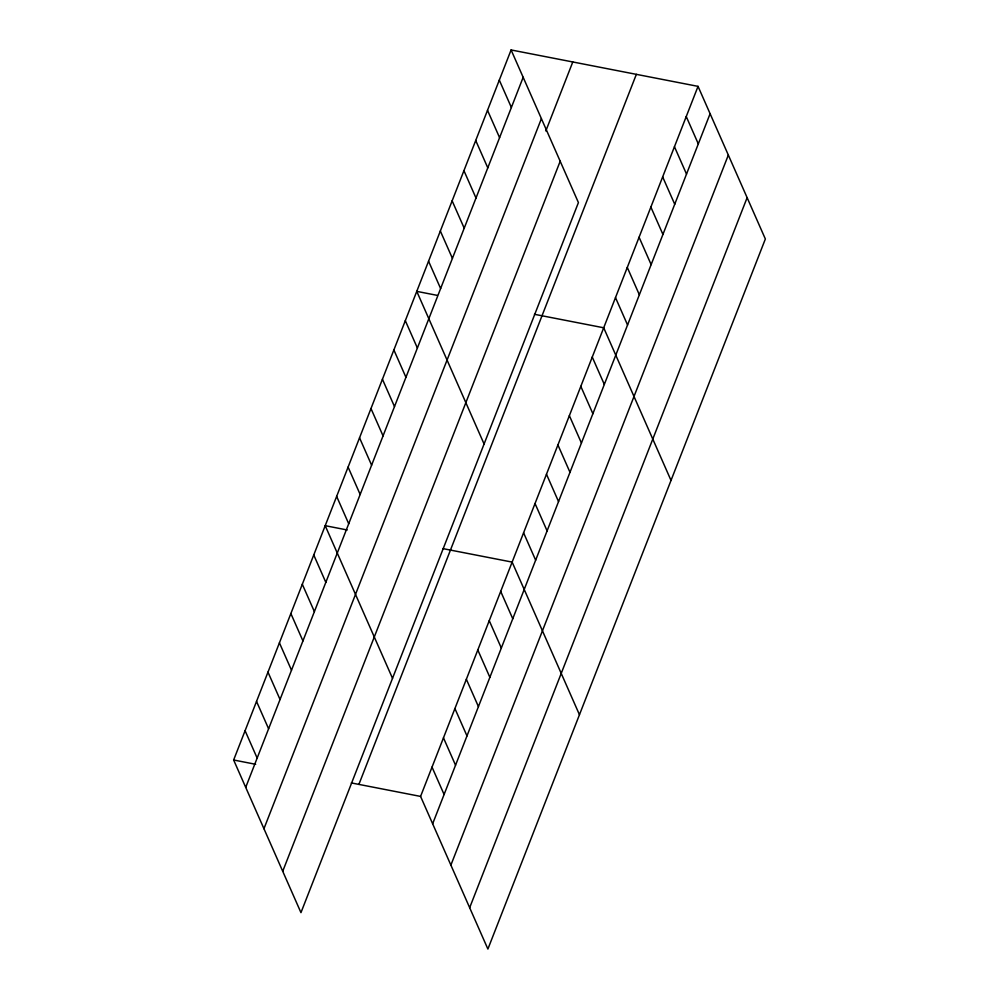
<?xml version="1.0" encoding="UTF-8"?>
<svg xmlns="http://www.w3.org/2000/svg" width="999" height="999" viewBox="0 0 999 999"><rect width="100%" height="100%" fill="white"/><g stroke="black" fill="none" stroke-linecap="round" stroke-linejoin="round"><path stroke-width="1.5" d="M511.101 49.95L578.421 202.585L300.961 912.636L233.641 760.002L511.101 49.95L698.039 86.364L765.359 238.998L487.899 949.05L420.579 796.415L698.039 86.364M245.717 787.362L523.164 77.31M263.948 828.708L541.396 118.656M545.841 130.944L572.789 61.963M282.729 871.29L560.189 161.239M358.891 784.402L636.351 74.351M432.654 823.775L710.102 113.724M450.886 865.122L728.333 155.07M469.667 907.716L747.127 197.665M437.325 295.379L416.77 291.371L484.078 443.993M534.453 314.298L603.708 327.784L671.016 480.419M347.24 529.982L325.199 525.686L392.52 678.321M442.882 548.613L512.137 562.1L579.457 714.735M233.641 760.002L255.669 764.297M351.323 782.929L420.579 796.415M686.251 116.546L698.313 143.906M674.45 146.716L686.525 174.088M662.662 176.898L674.737 204.258M650.873 207.08L662.936 234.44M639.085 237.25L651.148 264.61M627.285 267.432L639.36 294.792M615.496 297.602L627.559 324.975M499.313 80.132L511.376 107.492M487.512 110.302L499.587 137.662M592.257 357.068L604.32 384.44M475.724 140.484L487.787 167.844M580.819 386.363L592.882 413.723M463.936 170.654L475.999 198.027M569.368 415.659L581.43 443.019M452.135 200.836L464.21 228.197M557.917 444.942L569.992 472.302M440.347 231.019L452.422 258.379M546.478 474.238L558.541 501.598M428.559 261.189L440.621 288.549M535.027 503.521L547.102 530.881M523.588 532.817L535.651 560.177M405.319 320.654L417.382 348.014M500.699 591.396L512.762 618.756M393.881 349.95L405.944 377.31M489.248 620.679L501.323 648.039M382.43 379.233L394.493 406.593M477.809 649.974L489.872 677.334M370.979 408.529L383.054 435.889M466.358 679.258L478.434 706.618M359.54 437.812L371.603 465.172M454.92 708.553L466.983 735.913M348.089 467.107L360.164 494.468M443.469 737.836L455.544 765.197M336.651 496.391L348.713 523.763M432.03 767.132L444.093 794.492M313.761 554.969L325.824 582.342M302.31 584.265L314.385 611.625M290.871 613.548L302.934 640.921M279.42 642.844L291.496 670.204M267.982 672.14L280.045 699.5M256.531 701.423L268.606 728.783M245.092 730.719L257.155 758.079"/></g></svg>
